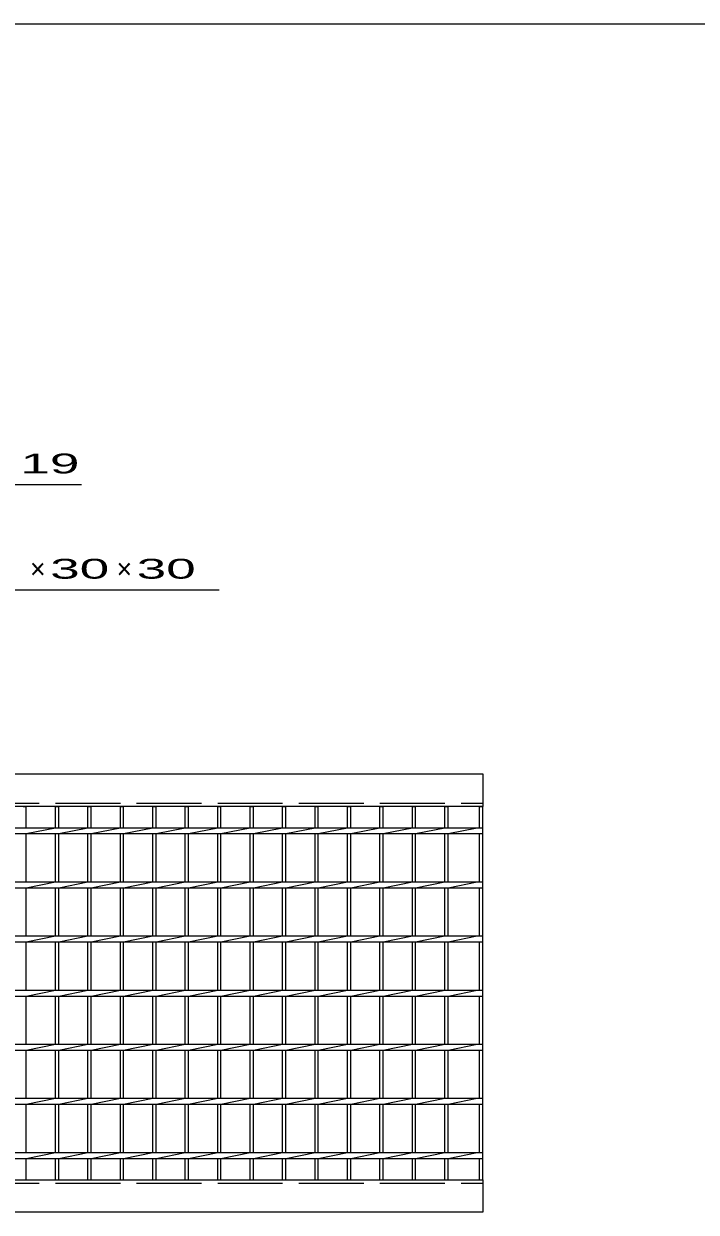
# Model space of a CAD drawing. Units: millimetres, scale not verified. Extents: x -1820 to 1736, y -1282 to 1048.
# Drawn here: x -843 to -222, y -50 to 1048 of the extents above; entities that cross this region are included whole.
import ezdxf
from ezdxf.enums import TextEntityAlignment as Align

# ---------------------------------------------------------------- set-up
doc = ezdxf.new("R2010")
doc.units = ezdxf.units.MM
doc.header["$LTSCALE"] = 10
doc.linetypes.add('DASHED', pattern=[7.5, 6, -1.5])
for name, color, linetype, lineweight in [('0_2', 150, 'Continuous', 25), ('16', 3, 'Continuous', 25), ('22', 4, 'Continuous', 25)]:
    doc.layers.add(name, color=color, linetype=linetype, lineweight=lineweight)
doc.styles.add('ベクトル', font='')
doc.styles.get('ベクトル').set_extended_font_data('ベクトル')

msp = doc.modelspace()

# ---------------------------------------------------------------- linework, layer by layer
at = {"layer": '0_2'}
msp.add_line((-1724, 1048.5), (1736, 1048.5), dxfattribs=at)
at = {"layer": '16'}
for p, q in [((-1414, 355.5), (-419, 355.5)), ((-419, 355.5), (-419, 325.5)), ((-419, 325.5), (-1414, 325.5)), ((-844, 325.5), (-841, 325.5)), ((-841, 305.75), (-841, 325.5)), ((-814, 305.75), (-814, 325.5)), ((-814, 325.5), (-811, 325.5)), ((-811, 305.75), (-811, 325.5)), ((-784, 305.75), (-784, 325.5)), ((-784, 325.5), (-781, 325.5)), ((-781, 305.75), (-781, 325.5)), ((-754, 305.75), (-754, 325.5)), ((-754, 325.5), (-751, 325.5)), ((-751, 305.75), (-751, 325.5)), ((-724, 305.75), (-724, 325.5)), ((-724, 325.5), (-721, 325.5)), ((-721, 305.75), (-721, 325.5)), ((-694, 305.75), (-694, 325.5)), ((-694, 325.5), (-691, 325.5)), ((-691, 305.75), (-691, 325.5)), ((-664, 305.75), (-664, 325.5)), ((-664, 325.5), (-661, 325.5)), ((-661, 305.75), (-661, 325.5)), ((-634, 305.75), (-634, 325.5)), ((-634, 325.5), (-631, 325.5)), ((-631, 305.75), (-631, 325.5)), ((-604, 305.75), (-604, 325.5)), ((-604, 325.5), (-601, 325.5)), ((-601, 305.75), (-601, 325.5)), ((-574, 305.75), (-574, 325.5)), ((-574, 325.5), (-571, 325.5)), ((-571, 305.75), (-571, 325.5)), ((-544, 305.75), (-544, 325.5)), ((-544, 325.5), (-541, 325.5)), ((-541, 305.75), (-541, 325.5)), ((-514, 305.75), (-514, 325.5)), ((-514, 325.5), (-511, 325.5)), ((-511, 305.75), (-511, 325.5)), ((-484, 305.75), (-484, 325.5)), ((-484, 325.5), (-481, 325.5)), ((-481, 305.75), (-481, 325.5)), ((-454, 305.75), (-454, 325.5)), ((-454, 325.5), (-451, 325.5)), ((-451, 305.75), (-451, 325.5)), ((-422, 305.75), (-422, 325.5)), ((-422, 325.5), (-419, 325.5)), ((-419, -19.5), (-419, 325.5)), ((-1414, 305.75), (-419, 305.75)), ((-1414, 300.25), (-419, 300.25)), ((-841, 300.25), (-814, 305.75)), ((-841, 255.75), (-841, 300.25)), ((-814, 255.75), (-814, 300.25)), ((-811, 300.25), (-784, 305.75)), ((-811, 255.75), (-811, 300.25)), ((-784, 255.75), (-784, 300.25)), ((-781, 300.25), (-754, 305.75)), ((-781, 255.75), (-781, 300.25)), ((-754, 255.75), (-754, 300.25)), ((-751, 300.25), (-724, 305.75)), ((-751, 255.75), (-751, 300.25)), ((-724, 255.75), (-724, 300.25)), ((-721, 300.25), (-694, 305.75)), ((-721, 255.75), (-721, 300.25)), ((-694, 255.75), (-694, 300.25)), ((-691, 300.25), (-664, 305.75)), ((-691, 255.75), (-691, 300.25)), ((-664, 255.75), (-664, 300.25)), ((-661, 300.25), (-634, 305.75)), ((-661, 255.75), (-661, 300.25)), ((-634, 255.75), (-634, 300.25)), ((-631, 300.25), (-604, 305.75)), ((-631, 255.75), (-631, 300.25)), ((-604, 255.75), (-604, 300.25)), ((-601, 300.25), (-574, 305.75)), ((-601, 255.75), (-601, 300.25)), ((-574, 255.75), (-574, 300.25)), ((-571, 300.25), (-544, 305.75)), ((-571, 255.75), (-571, 300.25)), ((-544, 255.75), (-544, 300.25)), ((-541, 300.25), (-514, 305.75)), ((-541, 255.75), (-541, 300.25)), ((-514, 255.75), (-514, 300.25)), ((-511, 300.25), (-484, 305.75)), ((-511, 255.75), (-511, 300.25)), ((-484, 255.75), (-484, 300.25)), ((-481, 300.25), (-454, 305.75)), ((-481, 255.75), (-481, 300.25)), ((-454, 255.75), (-454, 300.25)), ((-451, 300.25), (-424, 305.75)), ((-451, 255.75), (-451, 300.25)), ((-422, 255.75), (-422, 300.25)), ((-419, 300.25), (-419, 305.75)), ((-1414, 255.75), (-419, 255.75)), ((-841, 250.25), (-814, 255.75)), ((-811, 250.25), (-784, 255.75)), ((-781, 250.25), (-754, 255.75)), ((-751, 250.25), (-724, 255.75)), ((-721, 250.25), (-694, 255.75)), ((-691, 250.25), (-664, 255.75)), ((-661, 250.25), (-634, 255.75)), ((-631, 250.25), (-604, 255.75)), ((-601, 250.25), (-574, 255.75)), ((-571, 250.25), (-544, 255.75)), ((-541, 250.25), (-514, 255.75)), ((-511, 250.25), (-484, 255.75)), ((-481, 250.25), (-454, 255.75)), ((-451, 250.25), (-424, 255.75)), ((-419, 250.25), (-419, 255.75)), ((-1414, 250.25), (-419, 250.25)), ((-841, 205.75), (-841, 250.25)), ((-814, 205.75), (-814, 250.25)), ((-811, 205.75), (-811, 250.25)), ((-784, 205.75), (-784, 250.25)), ((-781, 205.75), (-781, 250.25)), ((-754, 205.75), (-754, 250.25)), ((-751, 205.75), (-751, 250.25)), ((-724, 205.75), (-724, 250.25)), ((-721, 205.75), (-721, 250.25)), ((-694, 205.75), (-694, 250.25)), ((-691, 205.75), (-691, 250.25)), ((-664, 205.75), (-664, 250.25)), ((-661, 205.75), (-661, 250.25)), ((-634, 205.75), (-634, 250.25)), ((-631, 205.75), (-631, 250.25)), ((-604, 205.75), (-604, 250.25)), ((-601, 205.75), (-601, 250.25)), ((-574, 205.75), (-574, 250.25)), ((-571, 205.75), (-571, 250.25)), ((-544, 205.75), (-544, 250.25)), ((-541, 205.75), (-541, 250.25)), ((-514, 205.75), (-514, 250.25)), ((-511, 205.75), (-511, 250.25)), ((-484, 205.75), (-484, 250.25)), ((-481, 205.75), (-481, 250.25)), ((-454, 205.75), (-454, 250.25)), ((-451, 205.75), (-451, 250.25)), ((-422, 205.75), (-422, 250.25)), ((-1414, 205.75), (-419, 205.75)), ((-1414, 200.25), (-419, 200.25)), ((-841, 200.25), (-814, 205.75)), ((-841, 155.75), (-841, 200.25)), ((-814, 155.75), (-814, 200.25)), ((-811, 200.25), (-784, 205.75)), ((-811, 155.75), (-811, 200.25)), ((-784, 155.75), (-784, 200.25)), ((-781, 200.25), (-754, 205.75)), ((-781, 155.75), (-781, 200.25)), ((-754, 155.75), (-754, 200.25)), ((-751, 200.25), (-724, 205.75)), ((-751, 155.75), (-751, 200.25)), ((-724, 155.75), (-724, 200.25)), ((-721, 200.25), (-694, 205.75)), ((-721, 155.75), (-721, 200.25)), ((-694, 155.75), (-694, 200.25)), ((-691, 200.25), (-664, 205.75)), ((-691, 155.75), (-691, 200.25)), ((-664, 155.75), (-664, 200.25)), ((-661, 200.25), (-634, 205.75)), ((-661, 155.75), (-661, 200.25)), ((-634, 155.75), (-634, 200.25)), ((-631, 200.25), (-604, 205.75)), ((-631, 155.75), (-631, 200.25)), ((-604, 155.75), (-604, 200.25)), ((-601, 200.25), (-574, 205.75)), ((-601, 155.75), (-601, 200.25)), ((-574, 155.75), (-574, 200.25)), ((-571, 200.25), (-544, 205.75)), ((-571, 155.75), (-571, 200.25)), ((-544, 155.75), (-544, 200.25)), ((-541, 200.25), (-514, 205.75)), ((-541, 155.75), (-541, 200.25)), ((-514, 155.75), (-514, 200.25)), ((-511, 200.25), (-484, 205.75)), ((-511, 155.75), (-511, 200.25)), ((-484, 155.75), (-484, 200.25)), ((-481, 200.25), (-454, 205.75)), ((-481, 155.75), (-481, 200.25)), ((-454, 155.75), (-454, 200.25)), ((-451, 200.25), (-424, 205.75)), ((-451, 155.75), (-451, 200.25)), ((-422, 155.75), (-422, 200.25)), ((-419, 200.25), (-419, 205.75)), ((-1414, 155.75), (-419, 155.75)), ((-841, 150.25), (-814, 155.75)), ((-811, 150.25), (-784, 155.75)), ((-781, 150.25), (-754, 155.75)), ((-751, 150.25), (-724, 155.75)), ((-721, 150.25), (-694, 155.75)), ((-691, 150.25), (-664, 155.75)), ((-661, 150.25), (-634, 155.75)), ((-631, 150.25), (-604, 155.75)), ((-601, 150.25), (-574, 155.75)), ((-571, 150.25), (-544, 155.75)), ((-541, 150.25), (-514, 155.75)), ((-511, 150.25), (-484, 155.75)), ((-481, 150.25), (-454, 155.75)), ((-451, 150.25), (-424, 155.75)), ((-419, 150.25), (-419, 155.75)), ((-1414, 150.25), (-419, 150.25)), ((-841, 105.75), (-841, 150.25)), ((-814, 105.75), (-814, 150.25)), ((-811, 105.75), (-811, 150.25)), ((-784, 105.75), (-784, 150.25)), ((-781, 105.75), (-781, 150.25)), ((-754, 105.75), (-754, 150.25)), ((-751, 105.75), (-751, 150.25)), ((-724, 105.75), (-724, 150.25)), ((-721, 105.75), (-721, 150.25)), ((-694, 105.75), (-694, 150.25)), ((-691, 105.75), (-691, 150.25)), ((-664, 105.75), (-664, 150.25)), ((-661, 105.75), (-661, 150.25)), ((-634, 105.75), (-634, 150.25)), ((-631, 105.75), (-631, 150.25)), ((-604, 105.75), (-604, 150.25)), ((-601, 105.75), (-601, 150.25)), ((-574, 105.75), (-574, 150.25)), ((-571, 105.75), (-571, 150.25)), ((-544, 105.75), (-544, 150.25)), ((-541, 105.75), (-541, 150.25)), ((-514, 105.75), (-514, 150.25)), ((-511, 105.75), (-511, 150.25)), ((-484, 105.75), (-484, 150.25)), ((-481, 105.75), (-481, 150.25)), ((-454, 105.75), (-454, 150.25)), ((-451, 105.75), (-451, 150.25)), ((-422, 105.75), (-422, 150.25)), ((-1414, 105.75), (-419, 105.75)), ((-1414, 100.25), (-419, 100.25)), ((-841, 100.25), (-814, 105.75)), ((-841, 55.75), (-841, 100.25)), ((-814, 55.75), (-814, 100.25)), ((-811, 100.25), (-784, 105.75)), ((-811, 55.75), (-811, 100.25)), ((-784, 55.75), (-784, 100.25)), ((-781, 100.25), (-754, 105.75)), ((-781, 55.75), (-781, 100.25)), ((-754, 55.75), (-754, 100.25)), ((-751, 100.25), (-724, 105.75)), ((-751, 55.75), (-751, 100.25)), ((-724, 55.75), (-724, 100.25)), ((-721, 100.25), (-694, 105.75)), ((-721, 55.75), (-721, 100.25)), ((-694, 55.75), (-694, 100.25)), ((-691, 100.25), (-664, 105.75)), ((-691, 55.75), (-691, 100.25)), ((-664, 55.75), (-664, 100.25)), ((-661, 100.25), (-634, 105.75)), ((-661, 55.75), (-661, 100.25)), ((-634, 55.75), (-634, 100.25)), ((-631, 100.25), (-604, 105.75)), ((-631, 55.75), (-631, 100.25)), ((-604, 55.75), (-604, 100.25)), ((-601, 100.25), (-574, 105.75)), ((-601, 55.75), (-601, 100.25)), ((-574, 55.75), (-574, 100.25)), ((-571, 100.25), (-544, 105.75)), ((-571, 55.75), (-571, 100.25)), ((-544, 55.75), (-544, 100.25)), ((-541, 100.25), (-514, 105.75)), ((-541, 55.75), (-541, 100.25)), ((-514, 55.75), (-514, 100.25)), ((-511, 100.25), (-484, 105.75)), ((-511, 55.75), (-511, 100.25)), ((-484, 55.75), (-484, 100.25)), ((-481, 100.25), (-454, 105.75)), ((-481, 55.75), (-481, 100.25)), ((-454, 55.75), (-454, 100.25)), ((-451, 100.25), (-424, 105.75)), ((-451, 55.75), (-451, 100.25)), ((-422, 55.75), (-422, 100.25)), ((-419, 100.25), (-419, 105.75)), ((-1414, 55.75), (-419, 55.75)), ((-841, 50.25), (-814, 55.75)), ((-811, 50.25), (-784, 55.75)), ((-781, 50.25), (-754, 55.75)), ((-751, 50.25), (-724, 55.75)), ((-721, 50.25), (-694, 55.75)), ((-691, 50.25), (-664, 55.75)), ((-661, 50.25), (-634, 55.75)), ((-631, 50.25), (-604, 55.75)), ((-601, 50.25), (-574, 55.75)), ((-571, 50.25), (-544, 55.75)), ((-541, 50.25), (-514, 55.75)), ((-511, 50.25), (-484, 55.75)), ((-481, 50.25), (-454, 55.75)), ((-451, 50.25), (-424, 55.75)), ((-419, 50.25), (-419, 55.75)), ((-1414, 50.25), (-419, 50.25)), ((-841, 5.75), (-841, 50.25)), ((-814, 5.75), (-814, 50.25)), ((-811, 5.75), (-811, 50.25)), ((-784, 5.75), (-784, 50.25)), ((-781, 5.75), (-781, 50.25)), ((-754, 5.75), (-754, 50.25)), ((-751, 5.75), (-751, 50.25)), ((-724, 5.75), (-724, 50.25)), ((-721, 5.75), (-721, 50.25)), ((-694, 5.75), (-694, 50.25)), ((-691, 5.75), (-691, 50.25)), ((-664, 5.75), (-664, 50.25)), ((-661, 5.75), (-661, 50.25)), ((-634, 5.75), (-634, 50.25)), ((-631, 5.75), (-631, 50.25)), ((-604, 5.75), (-604, 50.25)), ((-601, 5.75), (-601, 50.25)), ((-574, 5.75), (-574, 50.25)), ((-571, 5.75), (-571, 50.25)), ((-544, 5.75), (-544, 50.25)), ((-541, 5.75), (-541, 50.25)), ((-514, 5.75), (-514, 50.25)), ((-511, 5.75), (-511, 50.25)), ((-484, 5.75), (-484, 50.25)), ((-481, 5.75), (-481, 50.25)), ((-454, 5.75), (-454, 50.25)), ((-451, 5.75), (-451, 50.25)), ((-422, 5.75), (-422, 50.25)), ((-1414, 5.75), (-419, 5.75)), ((-1414, 0.25), (-419, 0.25)), ((-841, 0.25), (-814, 5.75)), ((-841, -19.5), (-841, 0.25)), ((-814, -19.5), (-814, 0.25)), ((-811, 0.25), (-784, 5.75)), ((-811, -19.5), (-811, 0.25)), ((-784, -19.5), (-784, 0.25)), ((-781, 0.25), (-754, 5.75)), ((-781, -19.5), (-781, 0.25)), ((-754, -19.5), (-754, 0.25)), ((-751, 0.25), (-724, 5.75)), ((-751, -19.5), (-751, 0.25)), ((-724, -19.5), (-724, 0.25)), ((-721, 0.25), (-694, 5.75)), ((-721, -19.5), (-721, 0.25)), ((-694, -19.5), (-694, 0.25)), ((-691, 0.25), (-664, 5.75)), ((-691, -19.5), (-691, 0.25)), ((-664, -19.5), (-664, 0.25)), ((-661, 0.25), (-634, 5.75)), ((-661, -19.5), (-661, 0.25)), ((-634, -19.5), (-634, 0.25)), ((-631, 0.25), (-604, 5.75)), ((-631, -19.5), (-631, 0.25)), ((-604, -19.5), (-604, 0.25)), ((-601, 0.25), (-574, 5.75)), ((-601, -19.5), (-601, 0.25)), ((-574, -19.5), (-574, 0.25)), ((-571, 0.25), (-544, 5.75)), ((-571, -19.5), (-571, 0.25)), ((-544, -19.5), (-544, 0.25)), ((-541, 0.25), (-514, 5.75)), ((-541, -19.5), (-541, 0.25)), ((-514, -19.5), (-514, 0.25)), ((-511, 0.25), (-484, 5.75)), ((-511, -19.5), (-511, 0.25)), ((-484, -19.5), (-484, 0.25)), ((-481, 0.25), (-454, 5.75)), ((-481, -19.5), (-481, 0.25)), ((-454, -19.5), (-454, 0.25)), ((-451, 0.25), (-424, 5.75)), ((-451, -19.5), (-451, 0.25)), ((-422, -19.5), (-422, 0.25)), ((-419, 0.25), (-419, 5.75)), ((-1414, -19.5), (-419, -19.5)), ((-844, -19.5), (-841, -19.5)), ((-814, -19.5), (-811, -19.5)), ((-784, -19.5), (-781, -19.5)), ((-754, -19.5), (-751, -19.5)), ((-724, -19.5), (-721, -19.5)), ((-694, -19.5), (-691, -19.5)), ((-664, -19.5), (-661, -19.5)), ((-634, -19.5), (-631, -19.5)), ((-604, -19.5), (-601, -19.5)), ((-574, -19.5), (-571, -19.5)), ((-544, -19.5), (-541, -19.5)), ((-514, -19.5), (-511, -19.5)), ((-484, -19.5), (-481, -19.5)), ((-454, -19.5), (-451, -19.5)), ((-422, -19.5), (-419, -19.5)), ((-419, -19.5), (-419, -49.5)), ((-419, -49.5), (-1414, -49.5))]:
    msp.add_line(p, q, dxfattribs=at)
at = {"layer": '16', "linetype": 'DASHED'}
for p, q in [((-1414, 328.5), (-419, 328.5)), ((-1414, -22.5), (-419, -22.5))]:
    msp.add_line(p, q, dxfattribs=at)
at = {"layer": '22'}
for p, q in [((-1180, 622.75), (-790, 622.75)), ((-1102.5, 525.5), (-662.5, 525.5))]:
    msp.add_line(p, q, dxfattribs=at)

# ---------------------------------------------------------------- texts
at = {"layer": '22', "color": 2, "style": 'ベクトル', "width": 2}
for s, p in [(' 19 ', (-860, 642.25)), (' 30 ', (-832.5, 545)), (' 30 ', (-752.5, 545))]:
    msp.add_text(s, height=18.33, dxfattribs=at).set_placement(p, align=Align.MIDDLE_LEFT)
at = {"layer": '22', "color": 2, "style": 'ベクトル'}
for p in [(-837.5, 545), (-757.5, 545)]:
    msp.add_text('×', height=18.33, dxfattribs=at).set_placement(p, align=Align.MIDDLE_LEFT)

doc.saveas('drawing.dxf')
